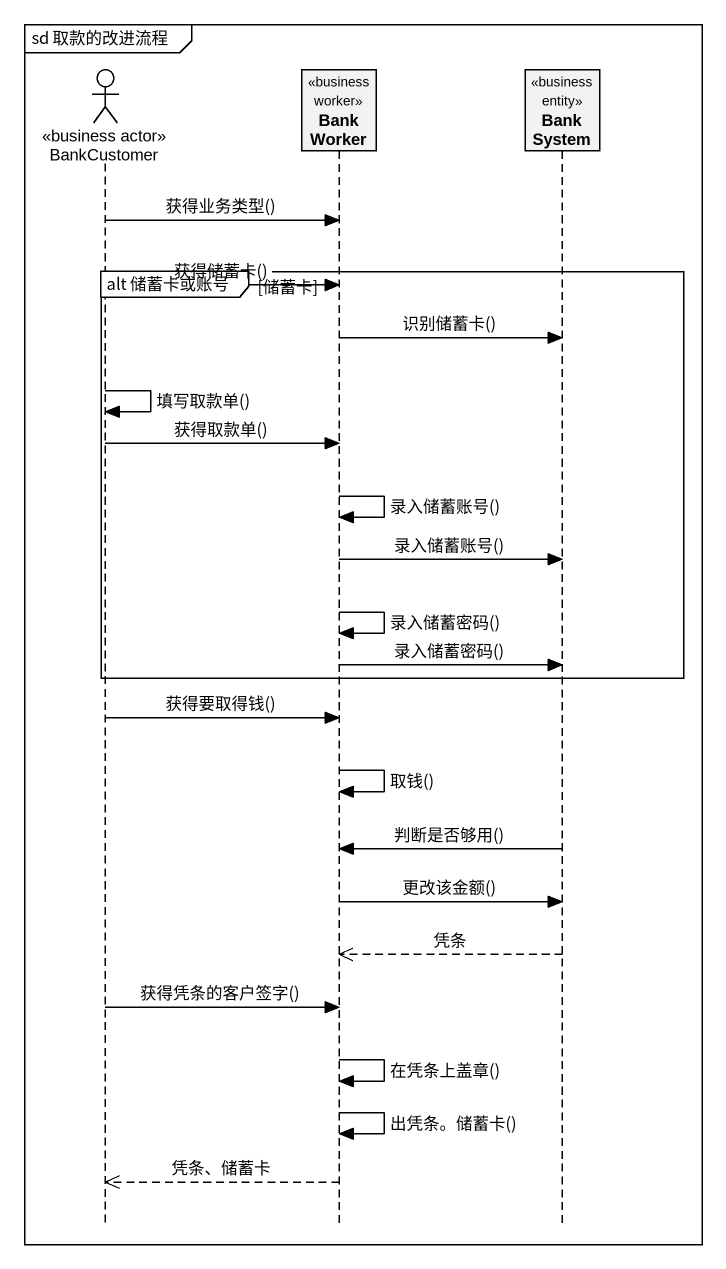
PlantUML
@startuml
mainframe sd 取款的改进流程
hide footbox
actor BankCustomer <<business actor>>
participant BankWorker <<business worker>>
participant BankSystem <<business entity>>

BankCustomer -> BankWorker : 获得业务类型()
group alt 储蓄卡或账号 [储蓄卡]
  BankCustomer -> BankWorker : 获得储蓄卡()
  BankWorker -> BankSystem : 识别储蓄卡()
  BankCustomer -> BankCustomer : 填写取款单()
  BankCustomer -> BankWorker : 获得取款单()
  BankWorker -> BankWorker : 录入储蓄账号()
  BankWorker -> BankSystem : 录入储蓄账号()
  BankWorker -> BankWorker : 录入储蓄密码()
  BankWorker -> BankSystem : 录入储蓄密码()
end
BankCustomer -> BankWorker : 获得要取得钱()
BankWorker -> BankWorker : 取钱()
BankSystem -> BankWorker : 判断是否够用()
BankWorker -> BankSystem : 更改该金额()
BankSystem -->> BankWorker : 凭条
BankCustomer -> BankWorker : 获得凭条的客户签字()
BankWorker -> BankWorker : 在凭条上盖章()
BankWorker -> BankWorker : 出凭条。储蓄卡()
BankWorker -->> BankCustomer : 凭条、储蓄卡
@enduml
